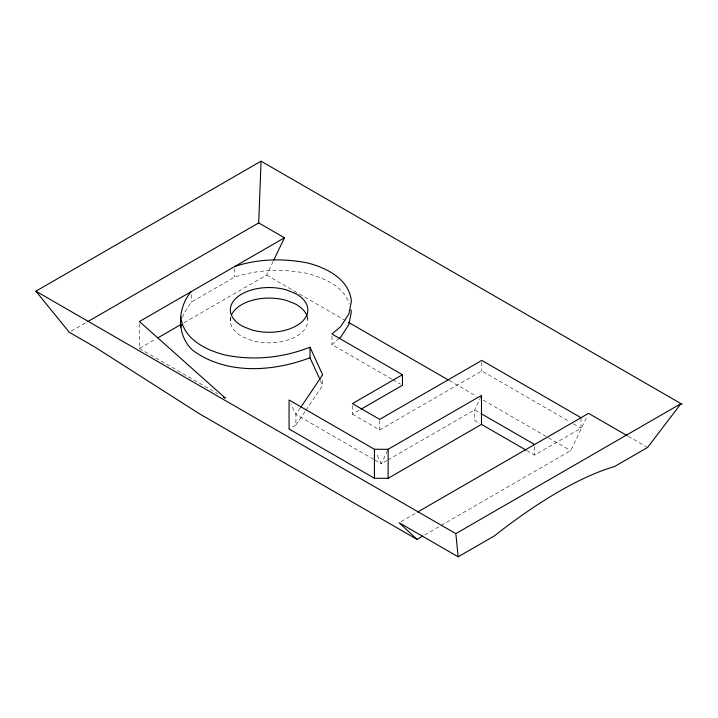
<?xml version="1.0" encoding="UTF-8"?>
<svg xmlns="http://www.w3.org/2000/svg" width="718" height="718" viewBox="0 0 718 718"><rect width="100%" height="100%" fill="white"/><g stroke="black" fill="none" stroke-linecap="round" stroke-linejoin="round"><path stroke-width="0.54" stroke-dasharray="3.59 2.69" d="M182.668 317.527L183.305 314.313L191.257 302.143L234.714 277.058C258.04 269.268 283.448 268.738 307.475 273.477C323.818 278.243 343.527 285.944 349.208 303.534M387.684 450.249L381.294 463.792L374.5 459.87M481.033 396.363L474.634 409.897L474.634 420.443L479.777 423.405M184.068 322.714L266.602 275.057L273.361 260.957M441.157 525.423L570.702 450.626L587.109 416.377M300.259 408.039L295.906 414.492L295.906 425.038L289.058 428.996M295.906 425.038L305.24 411.217M305.859 410.292L322.642 385.404L322.642 378.027M391.84 379.131L331.958 344.568L338.313 339.147M71.226 331.169L86.77 322.194M139.4 323.692L139.4 348.499L155.905 338.968M352.403 405.733L352.403 414.169L360.104 409.718M352.403 414.169L379.678 429.911L481.787 370.964L569.464 421.574M387.065 460.453L381.294 463.792L376.268 453.157M388.025 459.897L474.634 409.897L481.491 413.846M401.057 521.609L416.539 512.67M526.868 450.599L534.596 455.059L581.024 428.251L581.024 417.705M424.724 534.91L440.188 525.98M628.25 436.266L646.64 446.883M573.314 423.799L581.024 428.251M266.602 275.057L345.295 320.497M449.253 380.513L476.456 396.219M483.259 400.15L547.385 437.163M548.355 437.729L570.702 450.626M392.8 379.696L400.527 384.157M373.531 459.305L295.906 414.492L290.889 403.857M139.4 348.499L217.671 393.688M320.39 380.468L322.642 385.404M534.596 446.623L534.596 455.059M481.787 362.518L481.787 370.964M379.678 420.416L379.678 429.911M331.958 336.123L331.958 344.568M307.789 317.32L307.789 319.429M234.714 268.613L234.714 277.058M230.37 317.257L230.37 321.476M191.257 294.757L191.257 302.143M307.492 317.491A38.754 22.375 0 0 1 291.373 338.761A38.754 22.375 0 0 1 251.255 340.323L242.962 336.984A38.754 22.375 0 0 1 230.649 317.58"/><path stroke-width="1.08" d="M87.74 321.628L258.713 222.921L261.056 161.191L682.1 404.279M180.774 316.62C182.991 338.761 205.447 349.98 224.689 354.907C253.131 360.876 283.027 357.887 309.996 347.198L309.996 357.743C272.813 371.888 226.502 374.976 192.927 350.465C176.269 335.647 177.095 307.78 191.257 291.598M180.774 327.166L181.196 325.021M273.845 259.952L284.463 237.784L258.713 222.921M300.887 407.124L322.642 374.859L309.996 347.198M339.102 338.474L340.691 337.119L348.858 324.617L351.389 311.756L350.842 309.7M422.785 536.032L416.987 539.38L198.886 413.46L95.027 347.153L69.278 332.29L35.9 291.185L261.056 161.191M284.463 237.784L139.4 321.538L225.398 398.149L223.469 397.036M157.843 337.846L181.151 324.392M361.073 409.161L402.457 385.27L402.457 374.724L352.403 403.624L379.678 419.366L481.787 360.409L581.024 417.705M388.142 449.288L481.491 395.394L481.491 424.401L388.142 478.287L374.437 478.287L289.058 428.996L289.058 399.989L374.437 449.288L388.142 449.288L388.142 478.287M417.508 512.105L588.563 413.353L627.281 435.709M35.9 291.185L455.831 533.627L680.987 403.633L647.6 447.44L614.393 466.61A228.961 70.382 -43.2 0 0 494.451 535.861L458.165 556.809L399.127 522.722L416.987 539.38M234.714 266.504C258.04 258.722 283.448 258.193 307.475 262.932C326.726 267.85 349.172 279.069 351.389 301.21L348.858 314.062L340.691 326.573L331.958 334.014L402.457 374.724M348.212 322.176L448.283 379.957M481.491 413.846L534.596 444.514M481.491 424.401L525.908 450.042M309.996 357.743L319.932 379.481M455.831 533.627L458.165 556.809M374.437 449.288L374.437 478.287M231.627 314.717A38.754 22.375 0 0 1 286.904 300.591L295.197 303.929A38.754 22.375 0 0 1 307.232 316.521M295.197 293.384L286.904 290.045A38.754 22.375 0 0 0 237.29 297.117A38.754 22.375 0 0 0 242.962 326.439L251.255 329.777A38.754 22.375 0 0 0 300.869 322.705A38.754 22.375 0 0 0 295.197 293.384"/></g></svg>
